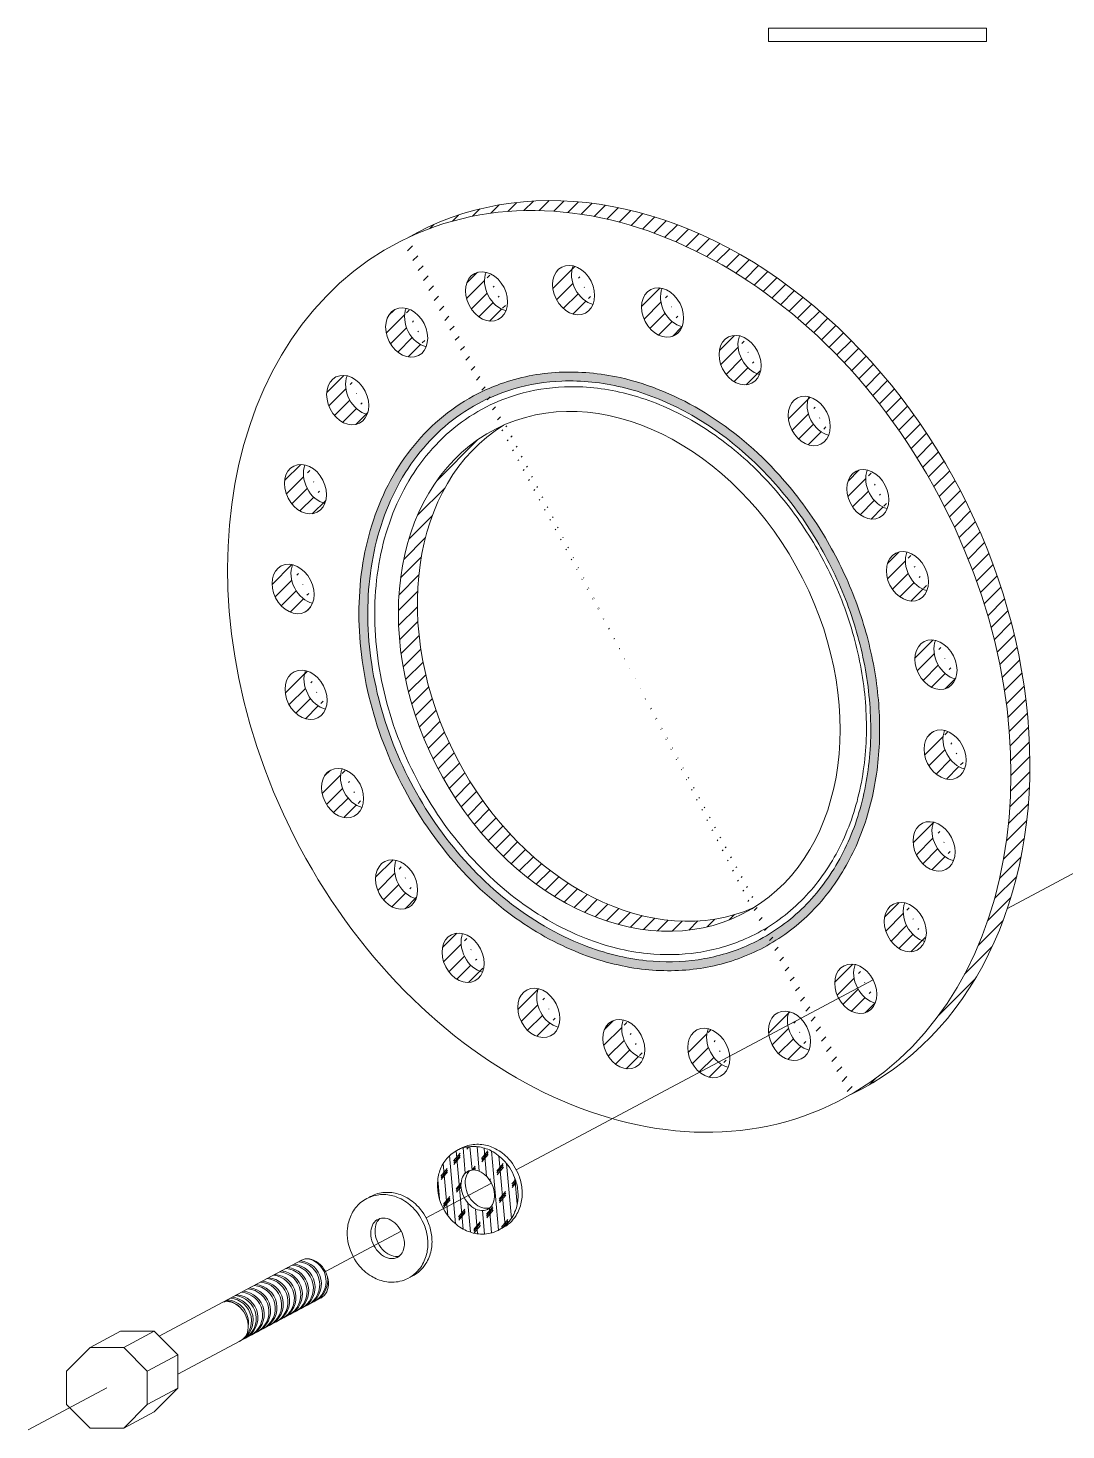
# Model space of a CAD drawing. Header units: inches. Extents: x 0 to 4744, y 0 to 4696.
# Drawn here: x 4122.2 to 4242.6, y 2339.1 to 2501.6 of the extents above; entities that cross this region are included whole.
import ezdxf

# ---------------------------------------------------------------- set-up
doc = ezdxf.new("R2010")
doc.units = ezdxf.units.IN
doc.header["$LTSCALE"] = 0.2
doc.header["$MEASUREMENT"] = 0
doc.linetypes.add('CENTER2', pattern=[1.125, 0.75, -0.125, 0.125, -0.125])
for name, color, linetype, lineweight in [('G-DIMS-JOG', 6, 'Continuous', 20), ('O-MISC', 7, 'Continuous', 15), ('U-PIPE-FIK', 221, 'Continuous', 20), ('UNDRL', 1, 'Continuous', 0)]:
    doc.layers.add(name, color=color, linetype=linetype, lineweight=lineweight)

msp = doc.modelspace()

# ---------------------------------------------------------------- hatches: boundary and pattern name
at = {"layer": 'O-MISC'}
h = msp.add_hatch(dxfattribs=at)
h.set_pattern_fill('CORK', color=256, scale=6.5, angle=95)
h.set_pattern_definition([(95, (3623.511290604242, 1237.554530510688), (-0.8094081921995433, -0.07081404098247232), []), (230, (3623.880587679851, 1237.994641627278), (1.76044446340995, -1.477188299955373), [1.149048524, -1.149048524]), (230, (3623.862884169605, 1238.196993675328), (1.76044446340995, -1.477188299955373), [1.149048524, -1.149048524]), (230, (3623.845180659359, 1238.399345723377), (1.76044446340995, -1.477188299955373), [1.149048524, -1.149048524])])
edge = h.paths.add_edge_path()
edge.add_spline(control_points=[(4177.054551916564, 2362.378347226256), (4177.271055847348, 2362.513247727309), (4177.474150037713, 2362.668415349272), (4177.928561715427, 2363.088320352803), (4178.160170605755, 2363.370309310968), (4178.65646241964, 2364.152725352439), (4178.856286187045, 2364.679892165966), (4179.073913979515, 2365.743369603349), (4179.093191750595, 2366.281008842591), (4178.98640844132, 2367.33084893353), (4178.860270354937, 2367.843754553733), (4178.37047786959, 2369.112838571558), (4177.910215387892, 2369.831219176297), (4176.864356841415, 2370.876927172651), (4176.335635515825, 2371.25768553824), (4175.263977372677, 2371.740283822332), (4174.746147348036, 2371.883204984361), (4173.661140959721, 2371.966560653004), (4173.093659432423, 2371.903794617926), (4172.4395850172, 2371.68170084443), (4172.323705207335, 2371.636014283682), (4172.210124532085, 2371.584981061526)], knot_values=[0.06559477596580071, 0.06559477596580071, 0.06559477596580071, 0.06559477596580071, 0.2107080445559223, 0.2107080445559223, 0.4214160891118446, 0.4214160891118446, 0.7597499708998199, 0.7597499708998199, 1.098083852687795, 1.098083852687795, 1.43641773447577, 1.43641773447577, 1.978297350325958, 1.978297350325958, 2.387505178489688, 2.387505178489688, 2.710432469233324, 2.710432469233324, 3.033359759976959, 3.033359759976959, 3.104153004710068, 3.104153004710068, 3.104153004710068, 3.104153004710068], degree=3, periodic=0)
edge.add_spline(control_points=[(4172.210124532085, 2371.584981061526), (4171.805600692176, 2371.403223425869), (4171.430240628055, 2371.153645127098), (4170.699639998616, 2370.471577976641), (4170.379788083832, 2370.011834668398), (4169.931290433382, 2369.04083552978), (4169.800002306019, 2368.529760325794), (4169.691438285874, 2367.510841633764), (4169.71357878753, 2367.001967378211), (4169.907611784802, 2365.879108654906), (4170.117415351182, 2365.27301659871), (4170.414740080356, 2364.713083574965)], knot_values=[3.104153004710068, 3.104153004710068, 3.104153004710068, 3.104153004710068, 3.356287050720594, 3.356287050720594, 3.67921434146423, 3.67921434146423, 4.002141632207866, 4.002141632207866, 4.325068922951501, 4.325068922951501, 4.735483965286747, 4.735483965286747, 4.735483965286747, 4.735483965286747], degree=3, periodic=0)
edge.add_line((4170.414740080356, 2364.713083574965), (4172.823738812076, 2365.995733225113))
edge.add_spline(control_points=[(4172.823738812076, 2365.995733225113), (4172.770018425439, 2366.097183961454), (4172.721363168152, 2366.201415735566), (4172.530912141807, 2366.671599687858), (4172.451014655646, 2367.056263627039), (4172.438926313771, 2367.775859735623), (4172.50658807348, 2368.109412483847), (4172.757296233951, 2368.653108030077), (4172.937931483, 2368.863068562966), (4173.262656517421, 2369.07281265896), (4173.380776583228, 2369.125836878574), (4173.5069384815, 2369.160580296574)], knot_values=[2.988616381498309, 2.988616381498309, 2.988616381498309, 2.988616381498309, 3.122568249869999, 3.122568249869999, 3.582542228748347, 3.582542228748347, 4.042516207626695, 4.042516207626695, 4.502490186505042, 4.502490186505042, 4.733691657155171, 4.733691657155171, 4.733691657155171, 4.733691657155171], degree=3, periodic=0)
edge.add_spline(control_points=[(4173.5069384815, 2369.160580296574), (4173.631774944821, 2369.194958706271), (4173.764485156022, 2369.211438406502), (4174.183482428372, 2369.203827758024), (4174.489490482123, 2369.119197657426), (4175.085225352759, 2368.788405472983), (4175.373261505203, 2368.542520635078), (4175.753410825371, 2368.068186735949), (4175.87649694836, 2367.877291497921), (4175.979800471308, 2367.67614979394)], knot_values=[1.576095355965979, 1.576095355965979, 1.576095355965979, 1.576095355965979, 1.8048678641942, 1.8048678641942, 2.264841843072548, 2.264841843072548, 2.724815821950896, 2.724815821950896, 2.988616381498309, 2.988616381498309, 2.988616381498309, 2.988616381498309], degree=3, periodic=0)
edge.add_spline(control_points=[(4175.979800471308, 2367.67614979394), (4176.056621405129, 2367.526572189147), (4176.122502466213, 2367.371328239525), (4176.300334483345, 2366.843805848802), (4176.354763154533, 2366.461289174195), (4176.318263531335, 2365.760978088733), (4176.227751659106, 2365.444666862377), (4175.996894141954, 2365.04181796072), (4175.891207916618, 2364.913611995711), (4175.770678231092, 2364.810338335158)], knot_values=[0.1814859329891814, 0.1814859329891814, 0.1814859329891814, 0.1814859329891814, 0.3776593523201162, 0.3776593523201162, 0.8376333311984644, 0.8376333311984644, 1.297607310076813, 1.297607310076813, 1.576095355965979, 1.576095355965979, 1.576095355965979, 1.576095355965979], degree=3, periodic=0)
edge.add_spline(control_points=[(4175.770678231092, 2364.810338335158), (4175.692131080672, 2364.743036643343), (4175.607280049724, 2364.686323471077), (4175.517171862597, 2364.640535446792), (4175.366471699486, 2364.563957913184), (4175.200222051772, 2364.517411457517), (4174.750620455015, 2364.482613040496), (4174.449712935802, 2364.538720266603), (4173.849958864739, 2364.815461018888), (4173.553008467868, 2365.036206899346), (4173.115240778341, 2365.518370559163), (4172.954487520863, 2365.748814808997), (4172.823738812076, 2365.995733225113)], knot_values=[4.733691657155171, 4.733691657155171, 4.733691657155171, 4.733691657155171, 4.915177590144353, 4.915177590144353, 4.915177590144353, 5.218701171905414, 5.218701171905414, 5.678675150783762, 5.678675150783762, 6.13864912966211, 6.13864912966211, 6.464671240168768, 6.464671240168768, 6.464671240168768, 6.464671240168768], degree=3, periodic=0)
edge.add_line((4172.823738812076, 2365.995733225113), (4170.414740080356, 2364.713083574965))
edge.add_spline(control_points=[(4170.414740080356, 2364.713083574965), (4170.579275290762, 2364.403224727605), (4170.770612594602, 2364.107501417996), (4171.407200924968, 2363.288837615503), (4171.922647041825, 2362.815885305909), (4172.993709068494, 2362.173532459423), (4173.517296314141, 2361.960527169541), (4174.642297396542, 2361.742194698511), (4175.245571049356, 2361.740088658769), (4176.149666840021, 2361.947570469669), (4176.460610450555, 2362.059574878184), (4176.753139691409, 2362.208222147775), (4176.856081722399, 2362.260531625581), (4176.956686800761, 2362.317368873069), (4177.054551916564, 2362.378347226256)], knot_values=[4.735483965286747, 4.735483965286747, 4.735483965286747, 4.735483965286747, 4.962601721454295, 4.962601721454295, 5.405399271783534, 5.405399271783534, 5.751092311623209, 5.751092311623209, 6.096785351462884, 6.096785351462884, 6.283185307179586, 6.283185307179586, 6.283185307179586, 6.348780083145387, 6.348780083145387, 6.348780083145387, 6.348780083145387], degree=3, periodic=0)
at = {"layer": 'U-PIPE-FIK'}
h = msp.add_hatch(dxfattribs=at)
h.set_pattern_fill('ANSI31', color=256, scale=10)
h.set_pattern_definition([(45, (-207.0008266221721, 250.379621606281), (-0.8838834764831843, 0.8838834764831844), [])])
edge = h.paths.add_edge_path()
edge.add_ellipse((4193.002728739817, 2428.185729909745), major_axis=(25.34636589854308, -49.88018411120034), ratio=0.7557094085799582, start_angle=358.9833396963228, end_angle=542.3506167421014)
edge.add_ellipse((4190.805201811283, 2427.026138224762), major_axis=(25.34636589854308, -49.88018411120034), ratio=0.7557094085799582, start_angle=2.3506167431028757, end_angle=178.9833396966875, ccw=False)
edge = h.paths.add_edge_path()
edge.add_ellipse((4193.002728739817, 2428.185729909745), major_axis=(-14.29369193628505, 28.12916014328674), ratio=0.7557094085799606, start_angle=3.6534217197722114, end_angle=177.6805347206092, ccw=False)
edge.add_ellipse((4190.805201811283, 2427.026138224762), major_axis=(-14.29369193628505, 28.12916014328674), ratio=0.7557094085799606, start_angle=357.6805347206088, end_angle=543.6534217197892)
edge = h.paths.add_edge_path()
edge.add_ellipse((4168.34345076894, 2467.478738061922), major_axis=(1.361101399145275, -2.678568937856339), ratio=0.7557094085799582, start_angle=213.837182035142, end_angle=327.49677440527995, ccw=False)
edge.add_ellipse((4166.145923840406, 2466.31914637694), major_axis=(1.361101399145275, -2.678568937856339), ratio=0.755709408579958, start_angle=147.4967744051681, end_angle=393.8371820352497)
edge = h.paths.add_edge_path()
edge.add_ellipse((4161.505814423903, 2459.642420062157), major_axis=(1.361101399145275, -2.678568937856339), ratio=0.7557094085799582, start_angle=213.837182035142, end_angle=327.49677440527995, ccw=False)
edge.add_ellipse((4159.308287495369, 2458.482828377175), major_axis=(1.361101399145275, -2.678568937856339), ratio=0.755709408579958, start_angle=147.4967744051681, end_angle=393.8371820352497)
edge = h.paths.add_edge_path()
edge.add_ellipse((4156.610773092563, 2449.31631644454), major_axis=(1.361101399145275, -2.678568937856339), ratio=0.7557094085799582, start_angle=213.837182035142, end_angle=327.49677440527995, ccw=False)
edge.add_ellipse((4154.413246164029, 2448.156724759558), major_axis=(1.361101399145275, -2.678568937856339), ratio=0.755709408579958, start_angle=147.4967744051681, end_angle=393.8371820352497)
edge = h.paths.add_edge_path()
edge.add_ellipse((4155.169019475596, 2437.741836352001), major_axis=(1.361101399145275, -2.678568937856339), ratio=0.7557094085799582, start_angle=213.837182035142, end_angle=327.49677440527995, ccw=False)
edge.add_ellipse((4152.971492547062, 2436.582244667018), major_axis=(1.361101399145275, -2.678568937856339), ratio=0.755709408579958, start_angle=147.4967744051681, end_angle=393.8371820352497)
edge = h.paths.add_edge_path()
edge.add_ellipse((4156.6778140816, 2425.46771032158), major_axis=(1.361101399145275, -2.678568937856339), ratio=0.7557094085799582, start_angle=213.837182035142, end_angle=327.49677440527995, ccw=False)
edge.add_ellipse((4154.480287153066, 2424.308118636597), major_axis=(1.361101399145275, -2.678568937856339), ratio=0.755709408579958, start_angle=147.4967744051681, end_angle=393.8371820352497)
edge = h.paths.add_edge_path()
edge.add_ellipse((4160.911805168138, 2414.069235756928), major_axis=(1.361101399145275, -2.678568937856339), ratio=0.7557094085799582, start_angle=213.837182035142, end_angle=327.49677440527995, ccw=False)
edge.add_ellipse((4158.714278239604, 2412.909644071946), major_axis=(1.361101399145275, -2.678568937856339), ratio=0.755709408579958, start_angle=147.4967744051681, end_angle=393.8371820352497)
edge = h.paths.add_edge_path()
edge.add_ellipse((4167.178388463317, 2403.470901566416), major_axis=(1.361101399145275, -2.678568937856339), ratio=0.7557094085799582, start_angle=213.837182035142, end_angle=327.49677440527995, ccw=False)
edge.add_ellipse((4164.980861534783, 2402.311309881433), major_axis=(1.361101399145275, -2.678568937856339), ratio=0.755709408579958, start_angle=147.4967744051681, end_angle=393.8371820352497)
edge = h.paths.add_edge_path(flags=17)
edge.add_ellipse((4174.892698175858, 2394.968638148033), major_axis=(1.361101399145275, -2.678568937856339), ratio=0.7557094085799582, start_angle=213.837182035142, end_angle=327.49677440527995, ccw=False)
edge.add_ellipse((4172.695171247324, 2393.809046463051), major_axis=(1.361101399145275, -2.678568937856339), ratio=0.755709408579958, start_angle=147.4967744051681, end_angle=393.8371820352497)
edge = h.paths.add_edge_path(flags=17)
edge.add_ellipse((4183.667597351543, 2388.586460692248), major_axis=(1.361101399145275, -2.678568937856339), ratio=0.7557094085799582, start_angle=213.837182035142, end_angle=327.49677440527995, ccw=False)
edge.add_ellipse((4181.470070423009, 2387.426869007265), major_axis=(1.361101399145275, -2.678568937856339), ratio=0.755709408579958, start_angle=147.4967744051681, end_angle=393.8371820352497)
edge = h.paths.add_edge_path(flags=17)
edge.add_ellipse((4193.528147962481, 2384.957420011378), major_axis=(1.361101399145275, -2.678568937856339), ratio=0.7557094085799582, start_angle=213.837182035142, end_angle=327.49677440527995, ccw=False)
edge.add_ellipse((4191.330621033947, 2383.797828326396), major_axis=(1.361101399145275, -2.678568937856339), ratio=0.755709408579958, start_angle=147.4967744051681, end_angle=393.8371820352497)
edge = h.paths.add_edge_path(flags=17)
edge.add_ellipse((4203.377175654839, 2383.933568657811), major_axis=(1.361101399145275, -2.678568937856339), ratio=0.7557094085799582, start_angle=213.837182035142, end_angle=327.49677440527995, ccw=False)
edge.add_ellipse((4201.179648726305, 2382.773976972828), major_axis=(1.361101399145275, -2.678568937856339), ratio=0.755709408579958, start_angle=147.4967744051681, end_angle=393.8371820352497)
edge = h.paths.add_edge_path(flags=17)
edge.add_ellipse((4212.744864274284, 2385.922164166393), major_axis=(1.361101399145275, -2.678568937856339), ratio=0.7557094085799582, start_angle=213.837182035142, end_angle=327.49677440527995, ccw=False)
edge.add_ellipse((4210.54733734575, 2384.762572481411), major_axis=(1.361101399145275, -2.678568937856339), ratio=0.755709408579958, start_angle=147.4967744051681, end_angle=393.8371820352497)
edge = h.paths.add_edge_path(flags=17)
edge.add_ellipse((4220.42665923132, 2391.380197621324), major_axis=(1.361101399145275, -2.678568937856339), ratio=0.7557094085799582, start_angle=213.837182035142, end_angle=327.49677440527995, ccw=False)
edge.add_ellipse((4218.229132302786, 2390.220605936341), major_axis=(1.361101399145275, -2.678568937856339), ratio=0.755709408579958, start_angle=147.4967744051681, end_angle=393.8371820352497)
edge = h.paths.add_edge_path(flags=17)
edge.add_ellipse((4226.173441211349, 2398.530241746323), major_axis=(1.361101399145275, -2.678568937856339), ratio=0.7557094085799582, start_angle=213.837182035142, end_angle=327.49677440527995, ccw=False)
edge.add_ellipse((4223.975914282815, 2397.37065006134), major_axis=(1.361101399145275, -2.678568937856339), ratio=0.755709408579958, start_angle=147.4967744051681, end_angle=393.8371820352497)
edge = h.paths.add_edge_path(flags=17)
edge.add_ellipse((4229.511466069182, 2407.887487795537), major_axis=(1.361101399145275, -2.678568937856339), ratio=0.7557094085799582, start_angle=213.837182035142, end_angle=327.49677440527995, ccw=False)
edge.add_ellipse((4227.313939140648, 2406.727896110555), major_axis=(1.361101399145275, -2.678568937856339), ratio=0.755709408579958, start_angle=147.4967744051681, end_angle=393.8371820352497)
edge = h.paths.add_edge_path(flags=17)
edge.add_ellipse((4230.786991036766, 2418.52635821792), major_axis=(1.361101399145275, -2.678568937856339), ratio=0.7557094085799582, start_angle=213.837182035142, end_angle=327.49677440527995, ccw=False)
edge.add_ellipse((4228.589464108234, 2417.366766532938), major_axis=(1.361101399145275, -2.678568937856339), ratio=0.755709408579958, start_angle=147.4967744051681, end_angle=393.8371820352497)
edge = h.paths.add_edge_path(flags=17)
edge.add_ellipse((4229.730440100544, 2428.954440685678), major_axis=(1.361101399145275, -2.678568937856339), ratio=0.7557094085799582, start_angle=213.837182035142, end_angle=327.49677440527995, ccw=False)
edge.add_ellipse((4227.53291317201, 2427.794849000697), major_axis=(1.361101399145275, -2.678568937856339), ratio=0.755709408579958, start_angle=147.4967744051681, end_angle=393.8371820352497)
edge = h.paths.add_edge_path(flags=17)
edge.add_ellipse((4226.422918385322, 2439.204590790276), major_axis=(1.361101399145275, -2.678568937856339), ratio=0.7557094085799582, start_angle=213.837182035142, end_angle=327.49677440527995, ccw=False)
edge.add_ellipse((4224.225391456788, 2438.044999105293), major_axis=(1.361101399145275, -2.678568937856339), ratio=0.755709408579958, start_angle=147.4967744051681, end_angle=393.8371820352497)
edge = h.paths.add_edge_path(flags=17)
edge.add_ellipse((4221.828329271049, 2448.712970521894), major_axis=(1.361101399145275, -2.678568937856339), ratio=0.7557094085799582, start_angle=213.837182035142, end_angle=327.49677440527995, ccw=False)
edge.add_ellipse((4219.630802342515, 2447.553378836912), major_axis=(1.361101399145275, -2.678568937856339), ratio=0.755709408579958, start_angle=147.4967744051681, end_angle=393.8371820352497)
edge = h.paths.add_edge_path(flags=17)
edge.add_ellipse((4215.033254590644, 2457.219206182068), major_axis=(1.361101399145275, -2.678568937856339), ratio=0.7557094085799582, start_angle=213.837182035142, end_angle=327.49677440527995, ccw=False)
edge.add_ellipse((4212.83572766211, 2456.059614497086), major_axis=(1.361101399145275, -2.678568937856339), ratio=0.755709408579958, start_angle=147.4967744051681, end_angle=393.8371820352497)
edge = h.paths.add_edge_path(flags=17)
edge.add_ellipse((4207.012227063418, 2464.280423124143), major_axis=(1.361101399145275, -2.678568937856339), ratio=0.7557094085799582, start_angle=213.837182035142, end_angle=327.49677440527995, ccw=False)
edge.add_ellipse((4204.814700134884, 2463.120831439161), major_axis=(1.361101399145275, -2.678568937856339), ratio=0.755709408579958, start_angle=147.4967744051681, end_angle=393.8371820352497)
edge = h.paths.add_edge_path(flags=17)
edge.add_ellipse((4198.024870941144, 2469.79481512693), major_axis=(1.361101399145275, -2.678568937856339), ratio=0.7557094085799582, start_angle=213.837182035142, end_angle=327.49677440527995, ccw=False)
edge.add_ellipse((4195.82734401261, 2468.635223441948), major_axis=(1.361101399145275, -2.678568937856339), ratio=0.755709408579958, start_angle=147.4967744051681, end_angle=393.8371820352497)
edge = h.paths.add_edge_path(flags=17)
edge.add_ellipse((4187.707072921292, 2472.395915612755), major_axis=(1.361101399145275, -2.678568937856339), ratio=0.7557094085799582, start_angle=213.837182035142, end_angle=327.49677440527995, ccw=False)
edge.add_ellipse((4185.509545992758, 2471.236323927773), major_axis=(1.361101399145275, -2.678568937856339), ratio=0.755709408579958, start_angle=147.4967744051681, end_angle=393.8371820352497)
edge = h.paths.add_edge_path(flags=17)
edge.add_ellipse((4177.613065412917, 2471.659345488832), major_axis=(1.361101399145275, -2.678568937856339), ratio=0.7557094085799582, start_angle=213.837182035142, end_angle=327.49677440527995, ccw=False)
edge.add_ellipse((4175.415538484383, 2470.49975380385), major_axis=(1.361101399145275, -2.678568937856339), ratio=0.755709408579958, start_angle=147.4967744051681, end_angle=393.8371820352497)
h = msp.add_hatch(color=256, dxfattribs=at)
h.dxf.hatch_style = 1
edge = h.paths.add_edge_path()
edge.add_spline(control_points=[(4174.436340566492, 2459.239111707779), (4173.012320952104, 2458.51550326815), (4171.667562822076, 2457.641596316569), (4167.930069722795, 2454.61499147728), (4165.853136251546, 2452.065432495912), (4162.703580217374, 2446.258577338791), (4161.633526068566, 2443.014054314239), (4160.513991006839, 2436.174441286462), (4160.464652218059, 2432.582875757702), (4161.346830173883, 2425.283856694572), (4162.303612903728, 2421.578097403236), (4165.161219231115, 2414.379950853521), (4167.088101500423, 2410.8990395844), (4171.713578165814, 2404.605243997043), (4174.411667647539, 2401.795549299114), (4179.839155336951, 2397.5407437815), (4182.482578719148, 2395.945744037791), (4187.598304390427, 2393.731799331877), (4190.043597665903, 2393.009542066923), (4194.807269432949, 2392.270760174145), (4197.12378937551, 2392.214442077452), (4201.575942180996, 2392.733919367259), (4203.70899428186, 2393.29024925359), (4207.730471607189, 2394.985903987063), (4209.611209626117, 2396.126031385768), (4212.99676722016, 2398.902482541423), (4214.498256894174, 2400.540456330205), (4217.050499805184, 2404.192437181516), (4218.100636953095, 2406.207476750705), (4219.72561667714, 2410.49630524236), (4220.300480001744, 2412.770564421851), (4220.975938487285, 2417.470581962691), (4221.076542540082, 2419.896662892609), (4220.817783250463, 2424.79806247695), (4220.458462555405, 2427.273642520382), (4219.305384879026, 2432.173088019355), (4218.511837706301, 2434.597250935601), (4216.52763015046, 2439.294609862042), (4215.337401494427, 2441.568244370022), (4212.608806464024, 2445.86963758644), (4211.071040794781, 2447.897992941354), (4206.815201427202, 2452.607569265438), (4203.903374506448, 2455.065065482169), (4197.652732187438, 2458.92395485803), (4194.312339313175, 2460.325368752654), (4188.554711309185, 2461.608207480742), (4186.170515814229, 2461.824760678433), (4181.484300491629, 2461.588585090296), (4179.181961779559, 2461.135925646617), (4176.127812371935, 2460.033339964784), (4175.269353707838, 2459.662403166201), (4174.436340566492, 2459.239111707779)], knot_values=[0, 0, 0, 0, 0.1601489735158775, 0.1601489735158775, 0.4804469205476324, 0.4804469205476324, 0.8007448675793873, 0.8007448675793873, 1.121042814611142, 1.121042814611142, 1.449163536283988, 1.449163536283988, 1.78605932325452, 1.78605932325452, 2.122955110225052, 2.122955110225052, 2.402462075012219, 2.402462075012219, 2.643379335776729, 2.643379335776729, 2.869258185319433, 2.869258185319433, 3.088001857945298, 3.088001857945298, 3.306745530571163, 3.306745530571163, 3.525489203197028, 3.525489203197028, 3.744232875822894, 3.744232875822894, 3.962976548448759, 3.962976548448759, 4.181720221074624, 4.181720221074624, 4.400463893700489, 4.400463893700489, 4.619207566326354, 4.619207566326354, 4.837951238952219, 4.837951238952219, 5.056694911578084, 5.056694911578084, 5.391347054280414, 5.391347054280414, 5.725999196982743, 5.725999196982743, 5.957760671429038, 5.957760671429038, 6.189522145875333, 6.189522145875333, 6.283185307179586, 6.283185307179586, 6.283185307179586, 6.283185307179586], degree=3, periodic=0)
edge = h.paths.add_edge_path(flags=16)
edge.add_spline(control_points=[(4174.902666262915, 2458.321409671658), (4173.522489239218, 2457.620079625054), (4172.219696612854, 2456.770499040716), (4168.602161310053, 2453.821481367895), (4166.59286903646, 2451.326694025776), (4163.562267065434, 2445.622130783825), (4162.540333737972, 2442.420325865117), (4161.516289240026, 2435.65718601235), (4161.512174376821, 2432.096151728833), (4162.480413588295, 2424.95240536798), (4163.452401166262, 2421.369224057054), (4166.263738185498, 2414.512803402034), (4168.10402868977, 2411.240251412465), (4172.481274124999, 2405.314009760599), (4175.018589787396, 2402.661971121183), (4180.571367090321, 2398.243092016916), (4183.585624292824, 2396.477016674028), (4189.092591155641, 2394.334342464378), (4191.539350015773, 2393.726226806565), (4195.993137848647, 2393.268139216142), (4198.002630138591, 2393.303120081508), (4201.912609976996, 2393.881269882969), (4203.809166725587, 2394.422030236957), (4207.6701458231, 2396.114581792085), (4209.589703100712, 2397.348592876498), (4212.997087524454, 2400.366596024195), (4214.480507541761, 2402.150626051439), (4216.935266256034, 2406.127164219764), (4217.905328590485, 2408.320864783496), (4219.306577729665, 2412.977752788007), (4219.737173631027, 2415.442513220945), (4220.060963582819, 2420.5100045404), (4219.953472298956, 2423.113861135479), (4219.221348116091, 2428.32962900644), (4218.596085812736, 2430.942057704416), (4216.867003829615, 2436.045755340578), (4215.762739826256, 2438.537120287528), (4213.132666125362, 2443.273904963498), (4211.606565809514, 2445.519220015107), (4208.206421737483, 2449.648579709377), (4206.332127829399, 2451.532493051407), (4202.322619383754, 2454.836994018249), (4200.186984152024, 2456.257553935688), (4195.753206045971, 2458.547866993864), (4193.45413687472, 2459.417640920188), (4188.80683842158, 2460.533994706839), (4186.45701763091, 2460.780328499804), (4182.252029338742, 2460.616940991889), (4180.381654594847, 2460.316041456532), (4177.315738683425, 2459.410431577626), (4176.082213639034, 2458.92079076703), (4174.902666262915, 2458.321409671658)], knot_values=[0, 0, 0, 0, 0.1626502343194176, 0.1626502343194176, 0.4879507029582528, 0.4879507029582528, 0.813251171597088, 0.813251171597088, 1.138551640235923, 1.138551640235923, 1.463852108874758, 1.463852108874758, 1.789152577513594, 1.789152577513594, 2.114453046152429, 2.114453046152429, 2.439753514791264, 2.439753514791264, 2.688105700270939, 2.688105700270939, 2.893378339033097, 2.893378339033097, 3.098650977795256, 3.098650977795256, 3.336127397078161, 3.336127397078161, 3.573603816361066, 3.573603816361066, 3.811080235643971, 3.811080235643971, 4.048556654926875, 4.048556654926875, 4.286033074209779, 4.286033074209779, 4.523509493492684, 4.523509493492684, 4.760985912775588, 4.760985912775588, 4.998462332058493, 4.998462332058493, 5.235938751341397, 5.235938751341397, 5.473415170624301, 5.473415170624301, 5.710891589907206, 5.710891589907206, 5.94836800919011, 5.94836800919011, 6.144200285094987, 6.144200285094987, 6.283185307179586, 6.283185307179586, 6.283185307179586, 6.283185307179586], degree=3, periodic=0)
edge = h.paths.add_edge_path(flags=0)
edge.add_ellipse((4190.805201811283, 2427.026138224762), major_axis=(-14.29369193628505, 28.12916014328674), ratio=0.7557094085799606, start_angle=4.447109693810205, end_angle=189.8654489203959, ccw=False)
edge.add_ellipse((4190.805201811283, 2427.026138224762), major_axis=(-14.29369193628505, 28.12916014328674), ratio=0.7557094085799606, start_angle=3.715840807394386, end_angle=4.447109693810205, ccw=False)
edge.add_ellipse((4190.805201811283, 2427.026138224762), major_axis=(-14.29369193628505, 28.12916014328674), ratio=0.7557094085799606, start_angle=1.3249188510840781, end_angle=3.715840807394386, ccw=False)
edge.add_ellipse((4190.805201811283, 2427.026138224762), major_axis=(-14.29369193628505, 28.12916014328674), ratio=0.7557094085799606, start_angle=192.9888910485448, end_angle=361.3249188510841, ccw=False)
edge.add_ellipse((4190.805201811283, 2427.026138224762), major_axis=(-14.29369193628505, 28.12916014328674), ratio=0.7557094085799606, start_angle=190.5972147987316, end_angle=192.9888910485448, ccw=False)
edge.add_ellipse((4190.805201811283, 2427.026138224762), major_axis=(-14.29369193628505, 28.12916014328674), ratio=0.7557094085799606, start_angle=189.8654489203959, end_angle=190.5972147987316, ccw=False)

# ---------------------------------------------------------------- linework, layer by layer
at = {"layer": 'G-DIMS-JOG', "linetype": 'CENTER2', "ltscale": 150}
for p, q in [((4246.926579143943, 2405.451122294096), (4235.817383014371, 2399.536130998582)), ((4175.979800471308, 2367.67614979394), (4168.403999272825, 2363.642482765026)), ((4165.518044834222, 2362.105882349974), (4156.722573273677, 2357.422812835875)), ((4131.389374494225, 2343.934379602697), (4122.235817928366, 2339.060650956757))]:
    msp.add_line(p, q, dxfattribs=at)
at = {"layer": 'G-DIMS-JOG', "ltscale": 150}
msp.add_line((4178.865783600781, 2369.212765485186), (4220.253352050653, 2391.249203069707), dxfattribs=at)
at = {"layer": 'O-MISC'}
for p, q in [((4233.382076570739, 2501.624988976317), (4208.100212742149, 2501.624988976317)), ((4208.100212742149, 2500.066971168728), (4208.100212742149, 2501.624988976317)), ((4233.382076570739, 2500.066971168728), (4233.382076570739, 2501.624988976317)), ((4208.100212742149, 2500.066971168728), (4233.382076570739, 2500.066971168728)), ((4137.428958939865, 2349.936642858316), (4153.961943824837, 2358.749927050668)), ((4156.240606072515, 2354.38734777525), (4139.591695426134, 2345.512266715148)), ((4129.451017968906, 2348.637293347965), (4132.973732288672, 2350.515156458867)), ((4133.327731019544, 2348.637293347965), (4136.850445339314, 2350.515156458867)), ((4136.068981106368, 2345.896043261143), (4139.591695426134, 2347.773906372045)), ((4136.068981106368, 2342.019330210503), (4139.591695426134, 2343.897193321404)), ((4133.327731019544, 2339.27808012368), (4136.850445339314, 2341.155943234581))]:
    msp.add_line(p, q, dxfattribs=at)
msp.add_lwpolyline([(4136.850445339314, 2341.155943234581), (4139.591695426134, 2343.897193321404), (4139.591695426134, 2347.773906372045), (4136.850445339314, 2350.515156458867), (4132.973732288672, 2350.515156458867)], dxfattribs=at)
msp.add_lwpolyline([(4136.068981106368, 2345.896043261143), (4133.327731019544, 2348.637293347965), (4129.451017968906, 2348.637293347965), (4126.709767882083, 2345.896043261143), (4126.709767882083, 2342.019330210503), (4129.451017968906, 2339.27808012368), (4133.327731019544, 2339.27808012368), (4136.068981106368, 2342.019330210503)], close=True, dxfattribs=at)
for centre, radius, start, end in [((4154.131623916794, 2356.296378686721), 2.677876392202718, 298.0017470666385, 76.63625874686386), ((4151.181974041632, 2354.724482373713), 2.677876392202718, 298.0017470666385, 84.9793861093434), ((4151.372597863527, 2354.825978308619), 2.677876392202879, 298.0017470666385, 84.9793861093434), ((4151.919386510421, 2355.117456451965), 2.677876392202718, 298.0017470666385, 84.9793861093434), ((4152.110010332315, 2355.21895238687), 2.677876392202879, 298.0017470666385, 84.9793861093434), ((4152.656798979213, 2355.510430530217), 2.677876392202718, 298.0017470666385, 84.9793861093434), ((4152.847422801107, 2355.611926465122), 2.677876392202879, 298.0017470666385, 84.9793861093434), ((4153.394211448001, 2355.903404608469), 2.677876392202718, 298.0017470666385, 84.9793861093434), ((4153.584835269896, 2356.004900543375), 2.677876392202879, 298.0017470666385, 84.9793861093434), ((4148.232324166471, 2353.152586060704), 2.677876392202718, 298.0017470666385, 84.9793861093434), ((4148.422947988365, 2353.254081995609), 2.677876392202879, 298.0017470666385, 84.9793861093434), ((4148.969736635263, 2353.545560138957), 2.677876392202718, 298.0017470666385, 84.9793861093434), ((4149.160360457154, 2353.647056073862), 2.677876392202879, 298.0017470666385, 84.9793861093434), ((4149.707149104051, 2353.938534217209), 2.677876392202718, 298.0017470666385, 84.9793861093434), ((4149.897772925946, 2354.040030152114), 2.677876392202879, 298.0017470666385, 84.9793861093434), ((4150.444561572844, 2354.33150829546), 2.677876392202718, 298.0017470666385, 84.9793861093434), ((4150.635185394734, 2354.433004230366), 2.677876392202879, 298.0017470666385, 84.9793861093434), ((4154.322247738688, 2356.397874621626), 2.677876392202879, 298.0017470666385, 8.281201949450931), ((4144.92650946631, 2351.390707539254), 2.677876392202718, 38.0025101657429, 84.9793861093434), ((4145.1171332882, 2351.49220347416), 2.677876392202879, 352.3097178002373, 84.9793861093434), ((4145.473298113204, 2351.682185682602), 2.677876392202718, 298.0017470666385, 84.9793861093434), ((4145.663921935098, 2351.783681617507), 2.677876392202879, 298.0017470666385, 84.9793861093434), ((4146.020086760102, 2351.973663825948), 2.677876392202718, 298.0017470666385, 84.9793861093434), ((4146.210710581996, 2352.075159760853), 2.677876392202879, 298.0017470666385, 84.9793861093434), ((4146.75749922889, 2352.3666379042), 2.677876392202718, 298.0017470666385, 84.9793861093434), ((4146.948123050784, 2352.468133839106), 2.677876392202879, 298.0017470666385, 84.9793861093434), ((4147.494911697682, 2352.759611982452), 2.677876392202718, 298.0017470666385, 84.9793861093434), ((4147.685535519573, 2352.861107917358), 2.677876392202879, 298.0017470666385, 84.9793861093434)]:
    msp.add_arc(centre, radius, start, end, dxfattribs=at)
for centre in [(4155.076945543584, 2356.555668069384), (4145.773438581273, 2351.596221761602)]:
    msp.add_ellipse(centre, major_axis=(1.115001718753083, -2.19425898128084), ratio=0.7557094085799583, start_param=0, end_param=3.171236376000068, dxfattribs=at)
for points, knots in [([(4176.753139691409, 2362.208222147775), (4177.083817153642, 2362.376254245119), (4177.39038037273, 2362.591006904034), (4177.928561715427, 2363.088320352803), (4178.160170605755, 2363.370309310968), (4178.65646241964, 2364.152725352439), (4178.856286187045, 2364.679892165966), (4179.073913979515, 2365.743369603349), (4179.093191750595, 2366.281008842591), (4178.98640844132, 2367.33084893353), (4178.860270354937, 2367.843754553733), (4178.37047786959, 2369.112838571558), (4177.910215387892, 2369.831219176297), (4176.864356841415, 2370.876927172651), (4176.335635515825, 2371.25768553824), (4175.263977372677, 2371.740283822332), (4174.746147348036, 2371.883204984361), (4173.661140959721, 2371.966560653004), (4173.093659432423, 2371.903794617926), (4172.020723378446, 2371.539474578182), (4171.520181623659, 2371.237611381861), (4170.699639998616, 2370.471577976641), (4170.379788083832, 2370.011834668398), (4169.931290433382, 2369.04083552978), (4169.800002306019, 2368.529760325794), (4169.691438285874, 2367.510841633764), (4169.71357878753, 2367.001967378211), (4169.967704236817, 2365.531356803926), (4170.38061489784, 2364.609045323473), (4171.407200924968, 2363.288837615503), (4171.922647041825, 2362.815885305909), (4172.993709068494, 2362.173532459423), (4173.517296314141, 2361.960527169541), (4174.642297396542, 2361.742194698511), (4175.245571049356, 2361.740088658769), (4176.149666840021, 2361.947570469669), (4176.460610450555, 2362.059574878184), (4176.753139691409, 2362.208222147775)], [0, 0, 0, 0, 0.2107080445559223, 0.2107080445559223, 0.4214160891118446, 0.4214160891118446, 0.7597499708998199, 0.7597499708998199, 1.098083852687795, 1.098083852687795, 1.43641773447577, 1.43641773447577, 1.978297350325958, 1.978297350325958, 2.387505178489688, 2.387505178489688, 2.710432469233324, 2.710432469233324, 3.033359759976959, 3.033359759976959, 3.356287050720594, 3.356287050720594, 3.67921434146423, 3.67921434146423, 4.002141632207866, 4.002141632207866, 4.325068922951501, 4.325068922951501, 4.962601721454295, 4.962601721454295, 5.405399271783534, 5.405399271783534, 5.751092311623209, 5.751092311623209, 6.096785351462884, 6.096785351462884, 6.283185307179586, 6.283185307179586, 6.283185307179586, 6.283185307179586]), ([(4177.054551916568, 2362.378347226258), (4177.113769408705, 2362.404866370626), (4177.172364031358, 2362.432840469891), (4177.230237906075, 2362.46224878966), (4177.560915368307, 2362.630280887005), (4177.867478587395, 2362.845033545919), (4178.405659930089, 2363.342346994689), (4178.637268820421, 2363.624335952854), (4179.133560634305, 2364.406751994325), (4179.333384401711, 2364.933918807852), (4179.551012194181, 2365.997396245234), (4179.570289965257, 2366.535035484477), (4179.463506655982, 2367.584875575417), (4179.337368569602, 2368.097781195619), (4178.847576084256, 2369.366865213444), (4178.387313602554, 2370.085245818183), (4177.341455056081, 2371.130953814537), (4176.81273373049, 2371.511712180126), (4175.741075587342, 2371.994310464218), (4175.223245562702, 2372.137231626247), (4174.138239174386, 2372.220587294891), (4173.570757647089, 2372.157821259811), (4172.746424826011, 2371.877915514243), (4172.468904343106, 2371.745703454276), (4172.210124532085, 2371.584981061526)], [6.246308010220218, 6.246308010220218, 6.246308010220218, 6.246308010220218, 6.283185307179586, 6.283185307179586, 6.283185307179586, 6.493893351735508, 6.493893351735508, 6.704601396291431, 6.704601396291431, 7.042935278079407, 7.042935278079407, 7.381269159867381, 7.381269159867381, 7.719603041655357, 7.719603041655357, 8.261482657505544, 8.261482657505544, 8.670690485669274, 8.670690485669274, 8.99361777641291, 8.99361777641291, 9.316545067156545, 9.316545067156545, 9.4898254741497, 9.4898254741497, 9.4898254741497, 9.4898254741497]), ([(4175.517171862597, 2364.640535446792), (4175.745550011143, 2364.756584659911), (4175.9401581278, 2364.942812993208), (4176.227751659106, 2365.444666862377), (4176.318263531335, 2365.760978088733), (4176.354763154533, 2366.461289174195), (4176.300334483345, 2366.843805848802), (4176.051006052829, 2367.583415801292), (4175.856447320901, 2367.939622248036), (4175.373261505203, 2368.542520635078), (4175.085225352759, 2368.788405472983), (4174.489490482123, 2369.119197657426), (4174.183482428372, 2369.203827758024), (4173.623834296268, 2369.213993182683), (4173.37013741921, 2369.142235962348), (4172.937931483, 2368.863068562966), (4172.757296233951, 2368.653108030077), (4172.50658807348, 2368.109412483847), (4172.438926313771, 2367.775859735623), (4172.451014655646, 2367.056263627039), (4172.530912141807, 2366.671599687858), (4172.825906935435, 2365.9433189291), (4173.040635063735, 2365.600542371422), (4173.553008467868, 2365.036206899346), (4173.849958864739, 2364.815461018888), (4174.449712935802, 2364.538720266603), (4174.750620455015, 2364.482613040496), (4175.200222051772, 2364.517411457517), (4175.366471699486, 2364.563957913184), (4175.517171862597, 2364.640535446792)], [0, 0, 0, 0, 0.4599739788783482, 0.4599739788783482, 0.9199479577566964, 0.9199479577566964, 1.379921936635045, 1.379921936635045, 1.839895915513393, 1.839895915513393, 2.299869894391741, 2.299869894391741, 2.759843873270089, 2.759843873270089, 3.219817852148438, 3.219817852148438, 3.679791831026786, 3.679791831026786, 4.139765809905134, 4.139765809905134, 4.599739788783482, 4.599739788783482, 5.05971376766183, 5.05971376766183, 5.519687746540177, 5.519687746540177, 5.979661725418525, 5.979661725418525, 6.283185307179586, 6.283185307179586, 6.283185307179586, 6.283185307179586]), ([(4173.5069384815, 2369.160580296574), (4173.352390830169, 2369.028139010804), (4173.221864669336, 2368.8544834567), (4172.999258145075, 2368.371730220527), (4172.931596385366, 2368.038177472303), (4172.943684727241, 2367.318581363719), (4173.023582213402, 2366.933917424539), (4173.31857700703, 2366.205636665781), (4173.53330513533, 2365.862860108103), (4174.045678539464, 2365.298524636027), (4174.342628936334, 2365.077778755568), (4174.942383007397, 2364.801038003284), (4175.243290526611, 2364.744930777177), (4175.602863842985, 2364.772761154789), (4175.688496106839, 2364.787684768919), (4175.770678231071, 2364.810338335152)], [3.322933932585176, 3.322933932585176, 3.322933932585176, 3.322933932585176, 3.679791831026786, 3.679791831026786, 4.139765809905134, 4.139765809905134, 4.599739788783482, 4.599739788783482, 5.05971376766183, 5.05971376766183, 5.519687746540177, 5.519687746540177, 5.979661725418525, 5.979661725418525, 6.130302459440628, 6.130302459440628, 6.130302459440628, 6.130302459440628]), ([(4166.29405343936, 2356.632767977039), (4166.624730901593, 2356.800800074384), (4166.931294120681, 2357.015552733298), (4167.469475463375, 2357.512866182068), (4167.701084353706, 2357.794855140233), (4168.197376167591, 2358.577271181704), (4168.397199934992, 2359.104437995231), (4168.614827727462, 2360.167915432613), (4168.634105498542, 2360.705554671856), (4168.527322189268, 2361.755394762796), (4168.401184102888, 2362.268300382998), (4167.911391617537, 2363.537384400823), (4167.451129135839, 2364.255765005562), (4166.405270589363, 2365.301473001916), (4165.876549263776, 2365.682231367505), (4164.804891120628, 2366.164829651597), (4164.287061095987, 2366.307750813626), (4163.202054707668, 2366.39110648227), (4162.634573180374, 2366.32834044719), (4161.561637126393, 2365.964020407448), (4161.06109537161, 2365.662157211126), (4160.240553746567, 2364.896123805906), (4159.920701831783, 2364.436380497664), (4159.472204181329, 2363.465381359046), (4159.340916053967, 2362.954306155059), (4159.232352033825, 2361.93538746303), (4159.254492535481, 2361.426513207476), (4159.508617984768, 2359.955902633191), (4159.921528645787, 2359.033591152737), (4160.948114672919, 2357.713383444769), (4161.463560789776, 2357.240431135174), (4162.534622816445, 2356.598078288688), (4163.058210062092, 2356.385072998806), (4164.183211144489, 2356.166740527775), (4164.786484797307, 2356.164634488035), (4165.690580587972, 2356.372116298934), (4166.001524198502, 2356.48412070745), (4166.29405343936, 2356.632767977039)], [0, 0, 0, 0, 0.2107080445559223, 0.2107080445559223, 0.4214160891118446, 0.4214160891118446, 0.7597499708998199, 0.7597499708998199, 1.098083852687795, 1.098083852687795, 1.43641773447577, 1.43641773447577, 1.978297350325958, 1.978297350325958, 2.387505178489688, 2.387505178489688, 2.710432469233324, 2.710432469233324, 3.033359759976959, 3.033359759976959, 3.356287050720594, 3.356287050720594, 3.67921434146423, 3.67921434146423, 4.002141632207866, 4.002141632207866, 4.325068922951501, 4.325068922951501, 4.962601721454295, 4.962601721454295, 5.405399271783534, 5.405399271783534, 5.751092311623209, 5.751092311623209, 6.096785351462884, 6.096785351462884, 6.283185307179586, 6.283185307179586, 6.283185307179586, 6.283185307179586]), ([(4166.595465664519, 2356.802893055523), (4166.654683156652, 2356.829412199891), (4166.713277779309, 2356.857386299155), (4166.771151654026, 2356.886794618926), (4167.101829116255, 2357.054826716269), (4167.408392335346, 2357.269579375185), (4167.94657367804, 2357.766892823954), (4168.178182568368, 2358.04888178212), (4168.674474382256, 2358.83129782359), (4168.874298149658, 2359.358464637116), (4169.091925942128, 2360.421942074499), (4169.111203713208, 2360.959581313742), (4169.004420403933, 2362.009421404681), (4168.87828231755, 2362.522327024883), (4168.388489832203, 2363.791411042709), (4167.928227350505, 2364.509791647448), (4166.882368804028, 2365.555499643801), (4166.353647478441, 2365.936258009391), (4165.28198933529, 2366.418856293482), (4164.764159310649, 2366.561777455512), (4163.679152922334, 2366.645133124156), (4163.111671395036, 2366.582367089077), (4162.287338573959, 2366.302461343507), (4162.009818091054, 2366.17024928354), (4161.751038280036, 2366.009526890791)], [6.246308010220218, 6.246308010220218, 6.246308010220218, 6.246308010220218, 6.283185307179586, 6.283185307179586, 6.283185307179586, 6.493893351735508, 6.493893351735508, 6.704601396291431, 6.704601396291431, 7.042935278079407, 7.042935278079407, 7.381269159867381, 7.381269159867381, 7.719603041655357, 7.719603041655357, 8.261482657505544, 8.261482657505544, 8.670690485669274, 8.670690485669274, 8.99361777641291, 8.99361777641291, 9.316545067156545, 9.316545067156545, 9.4898254741497, 9.4898254741497, 9.4898254741497, 9.4898254741497]), ([(4165.058085610544, 2359.065081276057), (4165.286463759094, 2359.181130489175), (4165.481071875751, 2359.367358822473), (4165.768665407057, 2359.869212691642), (4165.859177279282, 2360.185523917999), (4165.895676902484, 2360.885835003461), (4165.841248231292, 2361.268351678066), (4165.591919800776, 2362.007961630557), (4165.397361068848, 2362.364168077301), (4164.914175253154, 2362.967066464344), (4164.62613910071, 2363.212951302248), (4164.03040423007, 2363.543743486692), (4163.72439617632, 2363.628373587289), (4163.164748044215, 2363.638539011948), (4162.911051167161, 2363.566781791612), (4162.478845230951, 2363.28761439223), (4162.298209981902, 2363.077653859342), (4162.047501821431, 2362.533958313112), (4161.979840061718, 2362.200405564888), (4161.991928403597, 2361.480809456304), (4162.071825889758, 2361.096145517124), (4162.366820683383, 2360.367864758366), (4162.581548811686, 2360.025088200688), (4163.093922215816, 2359.460752728611), (4163.390872612687, 2359.240006848152), (4163.990626683753, 2358.963266095869), (4164.291534202963, 2358.907158869762), (4164.741135799723, 2358.941957286782), (4164.907385447437, 2358.988503742449), (4165.058085610544, 2359.065081276057)], [0, 0, 0, 0, 0.4599739788783482, 0.4599739788783482, 0.9199479577566964, 0.9199479577566964, 1.379921936635045, 1.379921936635045, 1.839895915513393, 1.839895915513393, 2.299869894391741, 2.299869894391741, 2.759843873270089, 2.759843873270089, 3.219817852148438, 3.219817852148438, 3.679791831026786, 3.679791831026786, 4.139765809905134, 4.139765809905134, 4.599739788783482, 4.599739788783482, 5.05971376766183, 5.05971376766183, 5.519687746540177, 5.519687746540177, 5.979661725418525, 5.979661725418525, 6.283185307179586, 6.283185307179586, 6.283185307179586, 6.283185307179586]), ([(4163.047852229451, 2363.585126125839), (4162.893304578116, 2363.452684840069), (4162.762778417287, 2363.279029285964), (4162.540171893026, 2362.796276049792), (4162.472510133313, 2362.462723301568), (4162.484598475192, 2361.743127192984), (4162.564495961353, 2361.358463253804), (4162.859490754978, 2360.630182495045), (4163.074218883281, 2360.287405937368), (4163.586592287411, 2359.723070465291), (4163.883542684282, 2359.502324584832), (4164.483296755348, 2359.225583832549), (4164.784204274558, 2359.169476606442), (4165.143777590936, 2359.197306984053), (4165.22940985479, 2359.212230598184), (4165.311591979018, 2359.234884164417)], [3.322933932585176, 3.322933932585176, 3.322933932585176, 3.322933932585176, 3.679791831026786, 3.679791831026786, 4.139765809905134, 4.139765809905134, 4.599739788783482, 4.599739788783482, 5.05971376766183, 5.05971376766183, 5.519687746540177, 5.519687746540177, 5.979661725418525, 5.979661725418525, 6.130302459440628, 6.130302459440628, 6.130302459440628, 6.130302459440628])]:
    msp.add_open_spline(points, degree=3, knots=knots, dxfattribs=at)
at = {"layer": 'U-PIPE-FIK'}
for centre, major_axis, ratio in [((4190.805201811283, 2427.026138224762), (25.34636589854308, -49.88018411120034), 0.7557094085799582), ((4185.509545992758, 2471.236323927773), (1.361101399145275, -2.678568937856339), 0.7557094085799582), ((4175.415538484383, 2470.49975380385), (1.361101399145275, -2.678568937856339), 0.7557094085799582), ((4195.82734401261, 2468.635223441948), (1.361101399145275, -2.678568937856339), 0.7557094085799582), ((4166.145923840406, 2466.31914637694), (1.361101399145275, -2.678568937856339), 0.7557094085799582), ((4204.814700134884, 2463.120831439161), (1.361101399145275, -2.678568937856339), 0.7557094085799582), ((4159.308287495369, 2458.482828377175), (1.361101399145275, -2.678568937856339), 0.7557094085799582), ((4190.805201811283, 2427.026138224762), (-14.29369193628505, 28.12916014328674), 0.7557094085799606), ((4212.83572766211, 2456.059614497086), (1.361101399145275, -2.678568937856339), 0.7557094085799582), ((4154.413246164029, 2448.156724759558), (1.361101399145275, -2.678568937856339), 0.7557094085799582), ((4219.630802342515, 2447.553378836912), (1.361101399145275, -2.678568937856339), 0.7557094085799582), ((4224.225391456788, 2438.044999105293), (1.361101399145275, -2.678568937856339), 0.7557094085799582), ((4152.971492547062, 2436.582244667018), (1.361101399145275, -2.678568937856339), 0.7557094085799582), ((4227.53291317201, 2427.794849000697), (1.361101399145275, -2.678568937856339), 0.7557094085799582), ((4154.480287153066, 2424.308118636597), (1.361101399145275, -2.678568937856339), 0.7557094085799582), ((4228.589464108234, 2417.366766532938), (1.361101399145275, -2.678568937856339), 0.7557094085799582), ((4158.714278239604, 2412.909644071946), (1.361101399145275, -2.678568937856339), 0.7557094085799582), ((4227.313939140648, 2406.727896110555), (1.361101399145275, -2.678568937856339), 0.7557094085799582), ((4164.980861534783, 2402.311309881433), (1.361101399145275, -2.678568937856339), 0.7557094085799582), ((4223.975914282815, 2397.37065006134), (1.361101399145275, -2.678568937856339), 0.7557094085799582), ((4172.695171247324, 2393.809046463051), (1.361101399145275, -2.678568937856339), 0.7557094085799582), ((4218.229132302786, 2390.220605936341), (1.361101399145275, -2.678568937856339), 0.7557094085799582), ((4181.470070423009, 2387.426869007265), (1.361101399145275, -2.678568937856339), 0.7557094085799582), ((4191.330621033947, 2383.797828326396), (1.361101399145275, -2.678568937856339), 0.7557094085799582), ((4210.54733734575, 2384.762572481411), (1.361101399145275, -2.678568937856339), 0.7557094085799582), ((4201.179648726305, 2382.773976972828), (1.361101399145275, -2.678568937856339), 0.7557094085799582)]:
    msp.add_ellipse(centre, major_axis=major_axis, ratio=ratio, dxfattribs=at)
for centre, major_axis, ratio, start_param, end_param in [((4193.002728739817, 2428.185729909745), (25.34636589854308, -49.88018411120034), 0.7557094085799582, 6.265441237506094, 9.46580396237155), ((4177.613065412917, 2471.659345488832), (1.361101399145275, -2.678568937856339), 0.7557094085799582, 3.732162889699696, 5.71589700303323), ((4187.707072921292, 2472.395915612755), (1.361101399145275, -2.678568937856339), 0.7557094085799582, 3.732162889699696, 5.71589700303323), ((4198.024870941144, 2469.79481512693), (1.361101399145275, -2.678568937856339), 0.7557094085799582, 3.732162889699696, 5.71589700303323), ((4168.34345076894, 2467.478738061922), (1.361101399145275, -2.678568937856339), 0.7557094085799582, 3.732162889699696, 5.71589700303323), ((4207.012227063418, 2464.280423124143), (1.361101399145275, -2.678568937856339), 0.7557094085799582, 3.732162889699696, 5.71589700303323), ((4161.505814423903, 2459.642420062157), (1.361101399145275, -2.678568937856339), 0.7557094085799582, 3.732162889699696, 5.71589700303323), ((4215.033254590644, 2457.219206182068), (1.361101399145275, -2.678568937856339), 0.7557094085799582, 3.732162889699696, 5.71589700303323), ((4193.002728739817, 2428.185729909745), (-14.29369193628505, 28.12916014328674), 0.7557094085799606, 0.06376423797389778, 3.101110347578734), ((4156.610773092563, 2449.31631644454), (1.361101399145275, -2.678568937856339), 0.7557094085799582, 3.732162889699696, 5.71589700303323), ((4221.828329271049, 2448.712970521894), (1.361101399145275, -2.678568937856339), 0.7557094085799582, 3.732162889699696, 5.71589700303323), ((4226.422918385322, 2439.204590790276), (1.361101399145275, -2.678568937856339), 0.7557094085799582, 3.732162889699696, 5.71589700303323), ((4155.169019475596, 2437.741836352001), (1.361101399145275, -2.678568937856339), 0.7557094085799582, 3.732162889699696, 5.71589700303323), ((4229.730440100544, 2428.954440685678), (1.361101399145275, -2.678568937856339), 0.7557094085799582, 3.732162889699696, 5.71589700303323), ((4156.6778140816, 2425.46771032158), (1.361101399145275, -2.678568937856339), 0.7557094085799582, 3.732162889699696, 5.71589700303323), ((4230.786991036766, 2418.52635821792), (1.361101399145275, -2.678568937856339), 0.7557094085799582, 3.732162889699696, 5.71589700303323), ((4160.911805168138, 2414.069235756928), (1.361101399145275, -2.678568937856339), 0.7557094085799582, 3.732162889699696, 5.71589700303323), ((4229.511466069182, 2407.887487795537), (1.361101399145275, -2.678568937856339), 0.7557094085799582, 3.732162889699696, 5.71589700303323), ((4167.178388463317, 2403.470901566416), (1.361101399145275, -2.678568937856339), 0.7557094085799582, 3.732162889699696, 5.71589700303323), ((4226.173441211349, 2398.530241746323), (1.361101399145275, -2.678568937856339), 0.7557094085799582, 3.732162889699696, 5.71589700303323), ((4174.892698175858, 2394.968638148033), (1.361101399145275, -2.678568937856339), 0.7557094085799582, 3.732162889699696, 5.71589700303323), ((4220.42665923132, 2391.380197621324), (1.361101399145275, -2.678568937856339), 0.7557094085799582, 3.732162889699696, 5.71589700303323), ((4183.667597351543, 2388.586460692248), (1.361101399145275, -2.678568937856339), 0.7557094085799582, 3.732162889699696, 5.71589700303323), ((4193.528147962481, 2384.957420011378), (1.361101399145275, -2.678568937856339), 0.7557094085799582, 3.732162889699696, 5.71589700303323), ((4212.744864274284, 2385.922164166393), (1.361101399145275, -2.678568937856339), 0.7557094085799582, 3.732162889699696, 5.71589700303323), ((4203.377175654839, 2383.933568657811), (1.361101399145275, -2.678568937856339), 0.7557094085799582, 3.732162889699696, 5.71589700303323)]:
    msp.add_ellipse(centre, major_axis=major_axis, ratio=ratio, start_param=start_param, end_param=end_param, dxfattribs=at)
for points, knots in [([(4174.436340566492, 2459.239111707779), (4173.012320952104, 2458.51550326815), (4171.667562822076, 2457.641596316569), (4167.930069722795, 2454.61499147728), (4165.853136251546, 2452.065432495912), (4162.703580217374, 2446.258577338791), (4161.633526068566, 2443.014054314239), (4160.513991006839, 2436.174441286462), (4160.464652218059, 2432.582875757702), (4161.346830173883, 2425.283856694572), (4162.303612903728, 2421.578097403236), (4165.161219231115, 2414.379950853521), (4167.088101500423, 2410.8990395844), (4171.713578165814, 2404.605243997043), (4174.411667647539, 2401.795549299114), (4179.839155336951, 2397.5407437815), (4182.482578719148, 2395.945744037791), (4187.598304390427, 2393.731799331877), (4190.043597665903, 2393.009542066923), (4194.807269432949, 2392.270760174145), (4197.12378937551, 2392.214442077452), (4201.575942180996, 2392.733919367259), (4203.70899428186, 2393.29024925359), (4207.730471607189, 2394.985903987063), (4209.611209626117, 2396.126031385768), (4212.99676722016, 2398.902482541423), (4214.498256894174, 2400.540456330205), (4217.050499805184, 2404.192437181516), (4218.100636953095, 2406.207476750705), (4219.72561667714, 2410.49630524236), (4220.300480001744, 2412.770564421851), (4220.975938487285, 2417.470581962691), (4221.076542540082, 2419.896662892609), (4220.817783250463, 2424.79806247695), (4220.458462555405, 2427.273642520382), (4219.305384879026, 2432.173088019355), (4218.511837706301, 2434.597250935601), (4216.52763015046, 2439.294609862042), (4215.337401494427, 2441.568244370022), (4212.608806464024, 2445.86963758644), (4211.071040794781, 2447.897992941354), (4206.815201427202, 2452.607569265438), (4203.903374506448, 2455.065065482169), (4197.652732187438, 2458.92395485803), (4194.312339313175, 2460.325368752654), (4188.554711309185, 2461.608207480742), (4186.170515814229, 2461.824760678433), (4181.484300491629, 2461.588585090296), (4179.181961779559, 2461.135925646617), (4176.127812371935, 2460.033339964784), (4175.269353707838, 2459.662403166201), (4174.436340566492, 2459.239111707779)], [0, 0, 0, 0, 0.1601489735158775, 0.1601489735158775, 0.4804469205476324, 0.4804469205476324, 0.8007448675793873, 0.8007448675793873, 1.121042814611142, 1.121042814611142, 1.449163536283988, 1.449163536283988, 1.78605932325452, 1.78605932325452, 2.122955110225052, 2.122955110225052, 2.402462075012219, 2.402462075012219, 2.643379335776729, 2.643379335776729, 2.869258185319433, 2.869258185319433, 3.088001857945298, 3.088001857945298, 3.306745530571163, 3.306745530571163, 3.525489203197028, 3.525489203197028, 3.744232875822894, 3.744232875822894, 3.962976548448759, 3.962976548448759, 4.181720221074624, 4.181720221074624, 4.400463893700489, 4.400463893700489, 4.619207566326354, 4.619207566326354, 4.837951238952219, 4.837951238952219, 5.056694911578084, 5.056694911578084, 5.391347054280414, 5.391347054280414, 5.725999196982743, 5.725999196982743, 5.957760671429038, 5.957760671429038, 6.189522145875333, 6.189522145875333, 6.283185307179586, 6.283185307179586, 6.283185307179586, 6.283185307179586]), ([(4174.902666262915, 2458.321409671658), (4173.522489239218, 2457.620079625054), (4172.219696612854, 2456.770499040716), (4168.602161310053, 2453.821481367895), (4166.59286903646, 2451.326694025776), (4163.562267065434, 2445.622130783825), (4162.540333737972, 2442.420325865117), (4161.516289240026, 2435.65718601235), (4161.512174376821, 2432.096151728833), (4162.480413588295, 2424.95240536798), (4163.452401166262, 2421.369224057054), (4166.263738185498, 2414.512803402034), (4168.10402868977, 2411.240251412465), (4172.481274124999, 2405.314009760599), (4175.018589787396, 2402.661971121183), (4180.571367090321, 2398.243092016916), (4183.585624292824, 2396.477016674028), (4189.092591155641, 2394.334342464378), (4191.539350015773, 2393.726226806565), (4195.993137848647, 2393.268139216142), (4198.002630138591, 2393.303120081508), (4201.912609976996, 2393.881269882969), (4203.809166725587, 2394.422030236957), (4207.6701458231, 2396.114581792085), (4209.589703100712, 2397.348592876498), (4212.997087524454, 2400.366596024195), (4214.480507541761, 2402.150626051439), (4216.935266256034, 2406.127164219764), (4217.905328590485, 2408.320864783496), (4219.306577729665, 2412.977752788007), (4219.737173631027, 2415.442513220945), (4220.060963582819, 2420.5100045404), (4219.953472298956, 2423.113861135479), (4219.221348116091, 2428.32962900644), (4218.596085812736, 2430.942057704416), (4216.867003829615, 2436.045755340578), (4215.762739826256, 2438.537120287528), (4213.132666125362, 2443.273904963498), (4211.606565809514, 2445.519220015107), (4208.206421737483, 2449.648579709377), (4206.332127829399, 2451.532493051407), (4202.322619383754, 2454.836994018249), (4200.186984152024, 2456.257553935688), (4195.753206045971, 2458.547866993864), (4193.45413687472, 2459.417640920188), (4188.80683842158, 2460.533994706839), (4186.45701763091, 2460.780328499804), (4182.252029338742, 2460.616940991889), (4180.381654594847, 2460.316041456532), (4177.315738683425, 2459.410431577626), (4176.082213639034, 2458.92079076703), (4174.902666262915, 2458.321409671658)], [0, 0, 0, 0, 0.1626502343194176, 0.1626502343194176, 0.4879507029582528, 0.4879507029582528, 0.813251171597088, 0.813251171597088, 1.138551640235923, 1.138551640235923, 1.463852108874758, 1.463852108874758, 1.789152577513594, 1.789152577513594, 2.114453046152429, 2.114453046152429, 2.439753514791264, 2.439753514791264, 2.688105700270939, 2.688105700270939, 2.893378339033097, 2.893378339033097, 3.098650977795256, 3.098650977795256, 3.336127397078161, 3.336127397078161, 3.573603816361066, 3.573603816361066, 3.811080235643971, 3.811080235643971, 4.048556654926875, 4.048556654926875, 4.286033074209779, 4.286033074209779, 4.523509493492684, 4.523509493492684, 4.760985912775588, 4.760985912775588, 4.998462332058493, 4.998462332058493, 5.235938751341397, 5.235938751341397, 5.473415170624301, 5.473415170624301, 5.710891589907206, 5.710891589907206, 5.94836800919011, 5.94836800919011, 6.144200285094987, 6.144200285094987, 6.283185307179586, 6.283185307179586, 6.283185307179586, 6.283185307179586]), ([(4175.408868504057, 2457.698590066451), (4174.059615480099, 2457.012973895536), (4172.786012992497, 2456.182428861941), (4169.249531539195, 2453.299486352073), (4167.2852591092, 2450.860596769295), (4164.322560264332, 2445.283848951871), (4163.323524192374, 2442.15378310197), (4162.322424252439, 2435.542176952094), (4162.318401586124, 2432.060930566335), (4163.264946602862, 2425.077245709772), (4164.215156000862, 2421.574348518941), (4166.963502705266, 2414.871551599796), (4168.762559989378, 2411.672323825263), (4173.041729645651, 2405.87886448476), (4175.522194666764, 2403.286246949148), (4180.950557433785, 2398.966376460387), (4183.897277728092, 2397.239871486014), (4189.28085647554, 2395.145205651784), (4191.672793693917, 2394.550715324723), (4196.02679075255, 2394.102891562985), (4197.991258717366, 2394.137088653333), (4201.813632246272, 2394.702284533664), (4203.66769508329, 2395.230928707801), (4207.442165773145, 2396.885557255264), (4209.318713793442, 2398.091919307852), (4212.649752970725, 2401.042301616373), (4214.099935744229, 2402.786358985653), (4216.499693573443, 2406.673799550434), (4217.448020864591, 2408.818348451374), (4218.817873865979, 2413.370895055496), (4219.238821912526, 2415.780430506655), (4219.555357084524, 2420.734380521226), (4219.450274231158, 2423.279895570775), (4218.734553891894, 2428.378799878938), (4218.123301103968, 2430.932694966378), (4216.432960622753, 2435.922040065394), (4215.353438561307, 2438.357583934579), (4212.78229382173, 2442.988237059619), (4211.290387036828, 2445.183243983445), (4207.966425985231, 2449.22008198237), (4206.134127171492, 2451.061784698735), (4202.214455055535, 2454.292245607467), (4200.126670485142, 2455.680976713265), (4195.792234818966, 2457.919973426367), (4193.544678180697, 2458.770259353536), (4189.001506266171, 2459.861600316748), (4186.704335140197, 2460.102414798772), (4182.593563064223, 2459.94268812216), (4180.765095602581, 2459.648530488017), (4177.767874055155, 2458.763211542215), (4176.561987152465, 2458.284541536117), (4175.408868504057, 2457.698590066451)], [0, 0, 0, 0, 0.1626502343194176, 0.1626502343194176, 0.4879507029582528, 0.4879507029582528, 0.813251171597088, 0.813251171597088, 1.138551640235923, 1.138551640235923, 1.463852108874758, 1.463852108874758, 1.789152577513594, 1.789152577513594, 2.114453046152429, 2.114453046152429, 2.439753514791264, 2.439753514791264, 2.688105700270939, 2.688105700270939, 2.893378339033097, 2.893378339033097, 3.098650977795256, 3.098650977795256, 3.336127397078161, 3.336127397078161, 3.573603816361066, 3.573603816361066, 3.811080235643971, 3.811080235643971, 4.048556654926875, 4.048556654926875, 4.286033074209779, 4.286033074209779, 4.523509493492684, 4.523509493492684, 4.760985912775588, 4.760985912775588, 4.998462332058493, 4.998462332058493, 5.235938751341397, 5.235938751341397, 5.473415170624301, 5.473415170624301, 5.710891589907206, 5.710891589907206, 5.94836800919011, 5.94836800919011, 6.144200285094987, 6.144200285094987, 6.283185307179586, 6.283185307179586, 6.283185307179586, 6.283185307179586])]:
    msp.add_open_spline(points, degree=3, knots=knots, dxfattribs=at)
at = {"layer": 'UNDRL'}
msp.add_line((4166.131652252459, 2477.238330824135), (4166.130990029844, 2477.237819643182), dxfattribs=at)

doc.saveas('drawing.dxf')
